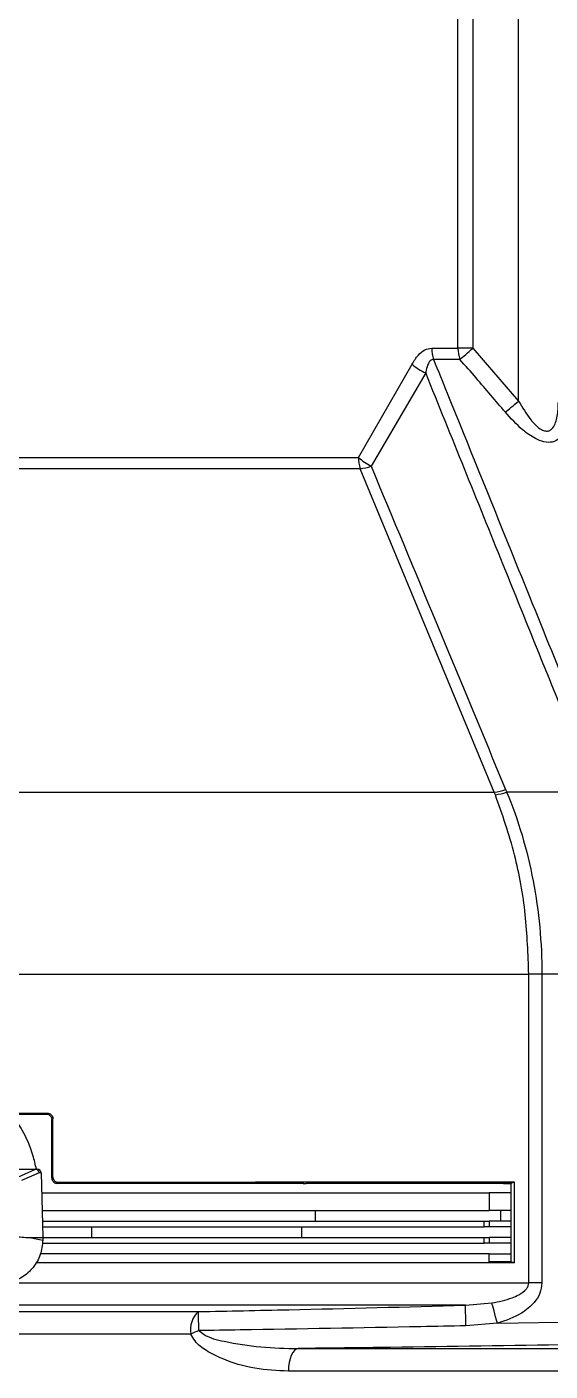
# Model space of a CAD drawing. Extents: x 8 to 113, y 1 to 87.
# Drawn here: x 49.589 to 51.025, y 10.852 to 14.543 of the extents above; entities that cross this region are included whole.
import ezdxf

# ---------------------------------------------------------------- set-up
doc = ezdxf.new("R2010")
doc.units = 0
doc.header["$MEASUREMENT"] = 0
doc.layers.add('OBJECT', color=7, linetype='CONTINUOUS')

msp = doc.modelspace()

# ---------------------------------------------------------------- linework, layer by layer
at = {"layer": 'OBJECT'}
for p, q in [((50.772, 13.6609), (50.772, 17.5799)), ((50.8125, 17.5782), (50.8125, 13.6609)), ((50.9384, 13.5158), (50.9384, 17.5707)), ((50.6998, 13.6609), (50.772, 13.6609)), ((50.8125, 13.6609), (50.772, 13.6609)), ((50.8125, 13.6609), (50.9384, 13.5158)), ((50.7774, 13.6299), (50.705, 13.6299)), ((50.4991, 13.3609), (50.6459, 13.6168)), ((50.6834, 13.593), (50.5333, 13.3371)), ((49.5064, 13.3609), (50.4991, 13.3609)), ((50.5037, 13.3299), (49.508, 13.3299)), ((50.8717, 12.4418), (50.5037, 13.3299)), ((47.1428, 12.4418), (50.8717, 12.4418)), ((50.8745, 12.435), (50.8717, 12.4418)), ((51.1438, 12.4418), (50.9056, 12.4418)), ((47.0483, 11.9418), (50.9662, 11.9418)), ((50.9662, 11.0952), (50.9662, 11.9418)), ((51.0023, 11.9418), (50.9662, 11.9418)), ((51.2058, 11.9418), (51.0023, 11.9418)), ((51.0023, 11.9418), (51.0023, 11.0952)), ((49.6422, 11.5578), (49.6422, 11.5578)), ((49.66, 11.5455), (49.6572, 11.5427)), ((49.6572, 11.5427), (49.6572, 11.5429)), ((49.6572, 11.3829), (49.6572, 11.5427)), ((49.66, 11.3857), (49.66, 11.5455)), ((49.4978, 11.4064), (49.6128, 11.4064)), ((49.5638, 11.3849), (49.6128, 11.4064)), ((49.6128, 11.4064), (49.6176, 11.4064)), ((49.6227, 11.397), (49.5737, 11.3754)), ((49.6276, 11.397), (49.6227, 11.397)), ((49.6276, 11.3967), (49.6322, 11.2205)), ((49.6572, 11.3829), (49.66, 11.3857)), ((49.6572, 11.3827), (49.6572, 11.3829)), ((49.6722, 11.3678), (49.6722, 11.3678)), ((49.7472, 11.3678), (49.7322, 11.3678)), ((49.7472, 11.3706), (49.7472, 11.3678)), ((50.1975, 11.3678), (49.7472, 11.3678)), ((50.2072, 11.3678), (50.1976, 11.3678)), ((50.2072, 11.3707), (50.2072, 11.3678)), ((50.3472, 11.3708), (50.3472, 11.3678)), ((50.3472, 11.3678), (50.3552, 11.3678)), ((50.8822, 11.3678), (50.3552, 11.3678)), ((50.8822, 11.3711), (50.8822, 11.3678)), ((50.9162, 11.3678), (50.8822, 11.3678)), ((50.8973, 11.3678), (50.8972, 11.3678)), ((50.9162, 11.3678), (50.9177, 11.3678)), ((50.9177, 11.1528), (50.9177, 11.3678)), ((50.9268, 11.1494), (50.9268, 11.3712)), ((49.629, 11.3418), (50.8572, 11.3418)), ((50.8572, 11.3418), (50.8572, 11.2938)), ((50.9177, 11.3418), (50.8572, 11.3418)), ((49.6303, 11.2938), (50.8572, 11.2938)), ((50.3804, 11.2938), (50.3804, 11.2638)), ((50.9177, 11.2938), (50.8572, 11.2938)), ((50.8887, 11.2938), (50.8887, 11.2638)), ((49.631, 11.2638), (50.8435, 11.2638)), ((50.8435, 11.2489), (50.8435, 11.2638)), ((50.8435, 11.2638), (50.8572, 11.2638)), ((50.8572, 11.2638), (50.8572, 11.2489)), ((50.9177, 11.2638), (50.8572, 11.2638)), ((49.6314, 11.2489), (50.8435, 11.2489)), ((49.7665, 11.2489), (49.7665, 11.2189)), ((50.3421, 11.2489), (50.3421, 11.2189)), ((50.8572, 11.2489), (50.8435, 11.2489)), ((50.9177, 11.2489), (50.8572, 11.2489)), ((49.5968, 11.2189), (49.6322, 11.2189)), ((49.6311, 11.204), (50.8435, 11.204)), ((49.6322, 11.2189), (50.8435, 11.2189)), ((49.6322, 11.2174), (49.6322, 11.2122)), ((50.8435, 11.204), (50.8435, 11.2189)), ((50.8435, 11.2189), (50.8572, 11.2189)), ((50.8572, 11.204), (50.8435, 11.204)), ((50.8572, 11.2189), (50.8572, 11.204)), ((50.9177, 11.2189), (50.8572, 11.2189)), ((50.9177, 11.204), (50.8572, 11.204)), ((50.8572, 11.15), (49.6135, 11.15)), ((50.8572, 11.174), (49.626, 11.174)), ((50.8572, 11.15), (50.8572, 11.174)), ((50.8572, 11.174), (50.9177, 11.174)), ((50.9162, 11.1528), (50.8572, 11.1528)), ((50.9268, 11.1494), (50.9162, 11.1528)), ((49.5391, 11.0952), (50.9662, 11.0952)), ((51.0023, 11.0952), (50.9662, 11.0952)), ((50.7922, 11.0333), (50.865, 11.0395)), ((47.9548, 11.0159), (50.0596, 11.0159)), ((50.7922, 11.0333), (49.1359, 11.0333)), ((50.8801, 10.9837), (50.7939, 10.9769)), ((50.8801, 10.9837), (51.2058, 10.9889)), ((50.0388, 10.954), (47.9756, 10.954)), ((50.3334, 10.9144), (51.6766, 10.9144)), ((51.6224, 10.8524), (50.3064, 10.8524))]:
    msp.add_line(p, q, dxfattribs=at)
at = {"layer": 'OBJECT', "flags": 128}
for points in [[(50.7774, 13.6299), (50.7809, 13.633), (50.7847, 13.6363), (50.7888, 13.64), (50.7932, 13.6439), (50.7978, 13.648), (50.8026, 13.6522), (50.8075, 13.6565), (50.8125, 13.6609)], [(50.902, 13.4848), (50.9055, 13.4878), (50.9094, 13.4912), (50.9137, 13.4948), (50.9183, 13.4987), (50.9231, 13.5028), (50.9281, 13.5071), (50.9332, 13.5114), (50.9384, 13.5158)], [(49.6422, 11.5578), (49.643, 11.5586), (49.645, 11.5606)], [(49.675, 11.3706), (49.6742, 11.3698), (49.6722, 11.3678)], [(50.9268, 11.3712), (50.9216, 11.3695), (50.9162, 11.3678)], [(50.8801, 10.9837), (50.8777, 10.9927), (50.8753, 11.0014), (50.8731, 11.0097), (50.871, 11.0175), (50.8691, 11.0245), (50.8674, 11.0306), (50.8661, 11.0356), (50.865, 11.0395)], [(50.3334, 10.9144), (50.3281, 10.9129), (50.323, 10.9092), (50.3184, 10.9034), (50.3143, 10.8957), (50.311, 10.8863), (50.3085, 10.8758), (50.307, 10.8643), (50.3064, 10.8524)]]:
    msp.add_lwpolyline(points, dxfattribs=at)
at = {"layer": 'OBJECT'}
for centre, radius, start, end in [((50.7918, 13.6604), 0.092, 179.6813, 199.3543), ((50.8606, 13.6604), 0.0886, 179.6871, 200.1443), ((50.7529, 13.744), 0.1662, 229.907, 245.2774), ((50.6023, 13.3603), 0.1032, 179.6754, 197.138), ((50.6162, 13.4924), 0.1761, 228.3197, 241.9077), ((50.487, 13.4633), 0.1345, 277.1217, 290.1232), ((50.857, 12.5738), 0.1328, 276.3336, 290.1134), ((50.8616, 12.5674), 0.133, 275.5303, 289.3086), ((49.6176, 11.3964), 0.01, 3, 90), ((49.6176, 11.3964), 0.01, 1.5, 3), ((49.5122, 11.2174), 0.12, 0.7501, 1.5), ((49.5122, 11.2174), 0.12, 0, 0.7501), ((49.5122, 11.2122), 0.12, 359.8086, 0), ((50.1038, 10.9666), 0.0662, 131.8358, 190.9779), ((37.4263, 10.7389), 12.6363, 1.01937, 1.25597), ((33.9128, 10.5102), 16.8876, 1.58369, 1.77508), ((50.2162, 10.5854), 0.4091, 112.3442, 115.6976)]:
    msp.add_arc(centre, radius, start, end, dxfattribs=at)
for centre, major_axis, ratio, start_param, end_param in [((49.6128, 11.3964), (-0.00206, 0.00979), 0.992047, 4.559084, 6.071166), ((49.5895, 11.3964), (0.0253, 0.0094), 0.138337, 0.351347, 0.357701), ((50.1256, 13.2814), (2.3412, 0), 0.904333, 4.484542, 4.500054)]:
    msp.add_ellipse(centre, major_axis=major_axis, ratio=ratio, start_param=start_param, end_param=end_param, dxfattribs=at)
for points, knots in [([(50.6459, 13.6168), (50.6513, 13.6257), (50.6609, 13.6415), (50.68, 13.6578), (50.6933, 13.6599), (50.6998, 13.6609)], [0, 0, 0, 0, 0.396713, 0.70683, 1, 1, 1, 1]), ([(50.705, 13.6299), (50.7033, 13.6298), (50.7, 13.6295), (50.6949, 13.6259), (50.6887, 13.6166), (50.6853, 13.6045), (50.6838, 13.5954), (50.6834, 13.593)], [0, 0, 0, 0, 0.116847, 0.233196, 0.437976, 0.854437, 1, 1, 1, 1]), ([(50.705, 13.6299), (50.7175, 13.5989), (50.7879, 13.425), (50.9378, 13.054), (51.0757, 12.7139), (51.1556, 12.5168)], [0, 0, 0, 0, 0.083458, 0.469005, 1, 1, 1, 1]), ([(50.902, 13.4848), (50.8753, 13.5164), (50.834, 13.565), (50.7922, 13.613), (50.7774, 13.6299)], [0, 0, 0, 0, 0.64849, 1, 1, 1, 1]), ([(51.1213, 12.5096), (51.0462, 12.695), (50.9, 13.0561), (50.7543, 13.4172), (50.6834, 13.593)], [0, 0, 0, 0, 0.513344, 1, 1, 1, 1]), ([(50.9384, 13.5158), (50.9487, 13.498), (50.9627, 13.4739), (50.9854, 13.4485), (50.9995, 13.4374), (51.0124, 13.4327), (51.0223, 13.4336), (51.0318, 13.4399), (51.0417, 13.457), (51.0465, 13.4829), (51.0471, 13.5038), (51.0474, 13.5118)], [0, 0, 0, 0, 0.2523962, 0.3414674, 0.4311955, 0.4901898, 0.5494389, 0.6051311, 0.7010978, 0.8852195, 1, 1, 1, 1]), ([(51.0698, 13.4808), (51.0686, 13.4634), (51.0666, 13.4365), (51.0506, 13.4116), (51.0318, 13.4015), (51.0087, 13.4023), (50.9801, 13.4137), (50.9425, 13.4401), (50.9172, 13.4681), (50.902, 13.4848)], [0, 0, 0, 0, 0.224316, 0.345841, 0.447966, 0.550598, 0.643264, 0.786621, 1, 1, 1, 1]), ([(50.5333, 13.3371), (50.5932, 13.1933), (50.7166, 12.8975), (50.8395, 12.6014), (50.9027, 12.4491)], [0, 0, 0, 0, 0.48595, 1, 1, 1, 1]), ([(50.9027, 12.4491), (50.9037, 12.4468), (50.9047, 12.4444), (50.9056, 12.4418), (50.9056, 12.4418)], [0, 0, 0, 0, 0.999732, 1, 1, 1, 1]), ([(50.9056, 12.4418), (50.9056, 12.4418), (50.921, 12.406), (50.9499, 12.3237), (50.98, 12.2003), (50.9982, 12.0716), (51.0023, 11.9851), (51.0023, 11.9418), (51.0023, 11.9418)], [0, 0, 0, 0, 0.000005, 0.252518, 0.505035, 0.752516, 0.999996, 1, 1, 1, 1]), ([(50.9662, 11.9418), (50.9643, 11.9967), (50.9604, 12.1081), (50.9302, 12.2761), (50.8935, 12.3808), (50.8745, 12.435)], [0, 0, 0, 0, 0.319252, 0.647793, 1, 1, 1, 1]), ([(48.3694, 11.5606), (48.4603, 11.5606), (48.6425, 11.5606), (48.9503, 11.5605), (49.2867, 11.5606), (49.5268, 11.5606), (49.645, 11.5606)], [0, 0, 0, 0, 0.215255, 0.431981, 0.720155, 1, 1, 1, 1]), ([(48.3722, 11.5578), (48.463, 11.5578), (48.6452, 11.5578), (48.9521, 11.5578), (49.2868, 11.5578), (49.5249, 11.5578), (49.6422, 11.5578)], [0, 0, 0, 0, 0.216142, 0.433859, 0.72104, 1, 1, 1, 1]), ([(49.6149, 11.4064), (49.612, 11.4194), (49.6039, 11.4563), (49.5816, 11.5076), (49.558, 11.5433), (49.5484, 11.5578)], [0, 0, 0, 0, 0.242176, 0.69307, 1, 1, 1, 1]), ([(49.6422, 11.5578), (49.6433, 11.5577), (49.6461, 11.5576), (49.6503, 11.5558), (49.6541, 11.5524), (49.6567, 11.5479), (49.6571, 11.5446), (49.6572, 11.5429)], [0, 0, 0, 0, 0.139019, 0.354778, 0.570512, 0.785205, 1, 1, 1, 1]), ([(49.645, 11.5606), (49.6467, 11.5604), (49.6501, 11.5601), (49.6547, 11.5574), (49.658, 11.5535), (49.6598, 11.5493), (49.66, 11.5466), (49.66, 11.5455)], [0, 0, 0, 0, 0.2180908, 0.4361965, 0.6535672, 0.868338, 1, 1, 1, 1]), ([(49.6572, 11.3827), (49.6573, 11.3816), (49.6575, 11.3789), (49.6593, 11.3747), (49.6627, 11.3709), (49.6672, 11.3683), (49.6705, 11.368), (49.6722, 11.3678)], [0, 0, 0, 0, 0.139108, 0.354907, 0.570672, 0.785286, 1, 1, 1, 1]), ([(49.66, 11.3857), (49.6602, 11.384), (49.6605, 11.3807), (49.663, 11.3762), (49.6668, 11.3728), (49.671, 11.3709), (49.6738, 11.3707), (49.675, 11.3706)], [0, 0, 0, 0, 0.210613, 0.421164, 0.633532, 0.848978, 1, 1, 1, 1]), ([(49.7322, 11.3678), (49.7297, 11.3678), (49.7198, 11.3678), (49.6998, 11.3678), (49.6822, 11.3678), (49.6722, 11.3678)], [0, 0, 0, 0, 0.124522, 0.499558, 1, 1, 1, 1]), ([(49.7472, 11.3706), (49.7397, 11.3706), (49.7247, 11.3706), (49.7007, 11.3706), (49.6841, 11.3706), (49.675, 11.3706)], [0, 0, 0, 0, 0.312019, 0.624039, 1, 1, 1, 1]), ([(50.2072, 11.3707), (50.1694, 11.3707), (50.0937, 11.3707), (49.9411, 11.3707), (49.8246, 11.3706), (49.7472, 11.3706)], [0, 0, 0, 0, 0.251571, 0.503141, 1, 1, 1, 1]), ([(50.3472, 11.3708), (50.3355, 11.3708), (50.3123, 11.3708), (50.2657, 11.3708), (50.2305, 11.3708), (50.2072, 11.3707)], [0, 0, 0, 0, 0.251493, 0.502986, 1, 1, 1, 1]), ([(50.3472, 11.3678), (50.3357, 11.3678), (50.3125, 11.3678), (50.266, 11.3678), (50.2307, 11.3678), (50.2072, 11.3678)], [0, 0, 0, 0, 0.250102, 0.500204, 1, 1, 1, 1]), ([(50.8822, 11.3711), (50.8389, 11.3711), (50.7523, 11.371), (50.5759, 11.3709), (50.4381, 11.3709), (50.3472, 11.3708)], [0, 0, 0, 0, 0.25383, 0.507659, 1, 1, 1, 1]), ([(50.9268, 11.3712), (50.9238, 11.3712), (50.9178, 11.3712), (50.9089, 11.3712), (50.9, 11.3712), (50.8911, 11.3711), (50.8851, 11.3711), (50.8822, 11.3711)], [0, 0, 0, 0, 0.204305, 0.403229, 0.602155, 0.801079, 1, 1, 1, 1]), ([(50.8973, 11.3678), (50.8981, 11.3678), (50.9048, 11.3678), (50.9114, 11.3678), (50.9172, 11.3678)], [0, 0, 0, 0, 0.127494, 1, 1, 1, 1]), ([(49.5096, 11.228), (49.5103, 11.2279), (49.5138, 11.2274), (49.5286, 11.2252), (49.557, 11.2212), (49.5825, 11.2198), (49.5968, 11.2189)], [0, 0, 0, 0, 0.024147, 0.120738, 0.507103, 1, 1, 1, 1]), ([(49.6322, 11.2118), (49.6309, 11.1983), (49.6281, 11.1713), (49.6073, 11.1357), (49.5776, 11.1083), (49.5527, 11.0998), (49.5407, 11.0956)], [0, 0, 0, 0, 0.253584, 0.507165, 0.760848, 1, 1, 1, 1]), ([(50.9268, 11.1494), (50.9247, 11.1494), (50.8194, 11.1495), (50.6017, 11.1497), (50.2587, 11.1498), (49.9279, 11.1499), (49.7086, 11.15), (49.613, 11.15)], [0, 0, 0, 0, 0.0053131, 0.2686617, 0.53285, 0.7961984, 1, 1, 1, 1]), ([(50.865, 11.0395), (50.884, 11.0432), (50.9096, 11.0482), (50.9412, 11.0625), (50.9568, 11.0733), (50.9646, 11.0856), (50.9661, 11.0916), (50.9662, 11.0947), (50.9662, 11.0952)], [0, 0, 0, 0, 0.476054, 0.640496, 0.854535, 0.926507, 0.987724, 1, 1, 1, 1]), ([(51.0023, 11.0952), (51.0011, 11.0853), (50.9986, 11.0655), (50.9787, 11.0357), (50.9404, 11.0041), (50.9029, 10.9914), (50.8801, 10.9837)], [0, 0, 0, 0, 0.1679411, 0.334633, 0.5944455, 1, 1, 1, 1]), ([(50.0596, 11.0159), (50.1423, 11.0175), (50.3865, 11.0223), (50.6307, 11.0289), (50.7922, 11.0333)], [0, 0, 0, 0, 0.33844, 1, 1, 1, 1]), ([(50.7939, 10.9769), (50.7525, 10.976), (50.5459, 10.9717), (50.3015, 10.9672), (50.0984, 10.9643), (50.0607, 10.9637)], [0, 0, 0, 0, 0.169099, 0.845499, 1, 1, 1, 1]), ([(50.0607, 10.9637), (50.0653, 10.9599), (50.0853, 10.9439), (50.1451, 10.9306), (50.2309, 10.9164), (50.2991, 10.915), (50.3334, 10.9144)], [0, 0, 0, 0, 0.063061, 0.269117, 0.631932, 1, 1, 1, 1]), ([(50.3064, 10.8524), (50.2758, 10.8539), (50.2147, 10.8568), (50.1382, 10.8788), (50.0835, 10.906), (50.0529, 10.9288), (50.0424, 10.9475), (50.0388, 10.954)], [0, 0, 0, 0, 0.318535, 0.636337, 0.797116, 0.929766, 1, 1, 1, 1]), ([(51.2068, 10.9269), (51.1655, 10.9262), (50.9588, 10.9228), (50.6677, 10.9185), (50.4179, 10.9154), (50.3334, 10.9144)], [0, 0, 0, 0, 0.14196, 0.7098, 1, 1, 1, 1])]:
    msp.add_open_spline(points, degree=3, knots=knots, dxfattribs=at)

doc.saveas('drawing.dxf')
